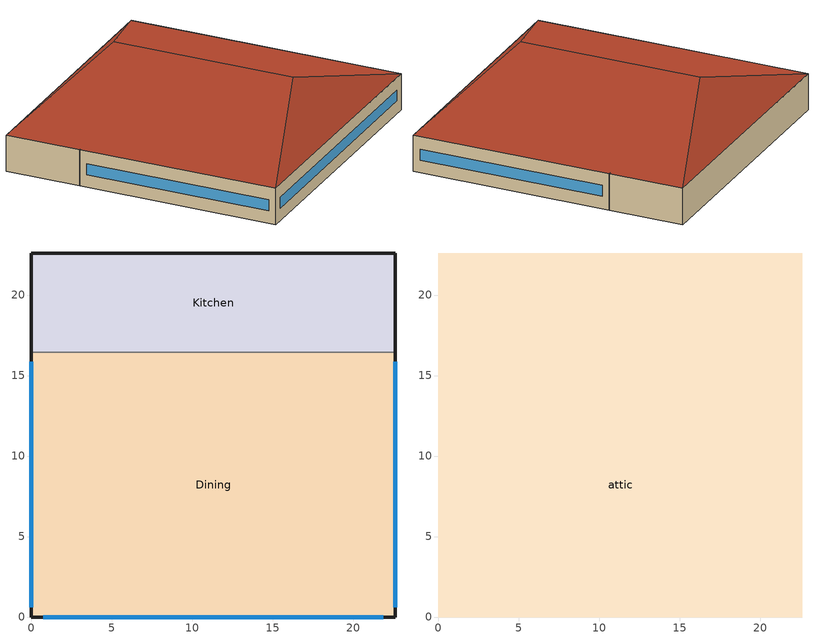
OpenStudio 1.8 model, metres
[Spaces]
Dining
 floor ground (ext-slab): 22.61,16.44 22.61,0 0,0 0,16.44 z0
 wall outside (Steel Frame Non-res Ext Wall): 0,16.44 0,0 22.61,0 22.61,16.44 z0:3.05
 wall to Kitchen (int-walls): 22.61,16.44 0,16.44 z0:3.05
 window (Window Non-res Fixed): 0.75,0 21.86,0 / 0,15.84 0,0.6 / 22.61,0.6 22.61,15.84 z1.07:1.98
Kitchen
 floor ground (ext-slab): 22.61,22.61 22.61,16.44 0,16.44 0,22.61 z0
 wall outside (Steel Frame Non-res Ext Wall): 22.61,16.44 22.61,22.61 0,22.61 0,16.44 z0:3.05
attic
 floor to Kitchen (Attic Non-res Floor): 22.61,22.61 22.61,16.44 0,16.44 0,22.61 z3.05
 floor to Dining (Attic Non-res Floor): 22.61,16.44 22.61,0 0,0 0,16.44 z3.05
 roof outside (Attic Non-res Roof): 11.3,18.84,6.82 0,22.61,3.05 0,0,3.05 11.3,3.77,6.82; 11.3,3.77,6.82 0,0,3.05 22.61,0,3.05; 11.3,18.84,6.82 22.61,22.61,3.05 0,22.61,3.05; 11.3,3.77,6.82 22.61,0,3.05 22.61,22.61,3.05 11.3,18.84,6.82
[Site]
USA IL-CHICAGO-OHARE: Latitude {deg}=41.77; Longitude {deg}=-87.75; Time Zone {hr}=-6; Elevation {m}=190; Terrain=City
[SizingPeriod:DesignDay] Barometric Pressure {Pa}=99063; Rain Indicator=0; Snow Indicator=0; Day of Month=21; Daylight Saving Time Indicator=0; Humidity Indicating Type=Wetbulb; Solar Model Indicator=ASHRAEClearSky
Name | Maximum Dry-Bulb Temperature {C} | Daily Dry-Bulb Temperature Range {deltaC} | Humidity Indicating Conditions at Maximum Dry-Bulb {BasedOnField A3} | Wind Speed {m/s} | Wind Direction {deg} | Sky Clearness | Month | Day Type
CHICAGO Ann Clg .4% Condns WB=>MDB | 31.2 | 10.7 | 25.5 | 5.3 | 230 | 1 | 7 | SummerDesignDay
CHICAGO Ann Htg 99.6% Condns DB | -20.6 | 0 | -20.6 | 4.9 | 270 | 0 | 1 | WinterDesignDay
[Building]
FullServiceRestaurant: North Axis {deg}=0
[Construction]
Window Non-res Fixed: NonRes Fixed Assembly Window
Steel Frame Non-res Ext Wall: Wood Siding, Steel Frame NonRes Wall Insulation, 1/2IN Gypsum
Attic Non-res Floor: 1/2IN Gypsum, AtticFloor NonRes Insulation, 1/2IN Gypsum
Attic Non-res Roof: Roof Membrane, Metal Decking
InteriorFurnishings: Std Wood 6inch
ext-slab: HW CONCRETE
int-walls: 1/2IN Gypsum, 1/2IN Gypsum
[WindowMaterial:SimpleGlazingSystem]
NonRes Fixed Assembly Window: U-Factor {W/m2-K}=3.23646; Solar Heat Gain Coefficient=0.39
[Material] Thermal Absorptance=0.9
Name | Roughness | Thickness {m} | Conductivity {W/m-K} | Density {kg/m3} | Specific Heat {J/kg-K} | Solar Absorptance | Visible Absorptance
Wood Siding | MediumSmooth | 0.01 | 0.11 | 544.62 | 1210 | 0.78 | 0.78
Steel Frame NonRes Wall Insulation | MediumRough | 0.0870565 | 0.049 | 265 | 836.8 | 0.7 | 0.7
1/2IN Gypsum | Smooth | 0.0127 | 0.16 | 784.9 | 830 | 0.92 | 0.92
Metal Decking | MediumSmooth | 0.0015 | 45.006 | 7680 | 418.4 | 0.7 | 0.3
AtticFloor NonRes Insulation | MediumRough | 0.236805 | 0.049 | 265 | 836.8 | 0.7 | 0.7
Roof Membrane | VeryRough | 0.0095 | 0.16 | 1121.29 | 1460 | 0.7 | 0.7
Std Wood 6inch | MediumSmooth | 0.15 | 0.12 | 540 | 1210 | 0.7 | 0.7
HW CONCRETE | Rough | 0.1016 | 1.311 | 2240 | 836.8 | 0.7 | 0.7
[GasEquipment:Definition]
Kitchen_MiscGas_Equip Definition: Design Level Calculation Method=EquipmentLevel; Design Level {W}=166994; Fraction Latent=0.1; Fraction Radiant=0.2; Fraction Lost=0.7
[GasEquipment]
Kitchen_MiscGas_Equip: Gas Equipment Definition=Kitchen_MiscGas_Equip Definition; Space or SpaceType=Kitchen; Schedule=GAS_EQUIP_SCH
[Space]
Name | Space Type | Building Story | Thermal Zone | Part of Total Floor Area | Design Specification Outdoor Air Object
Kitchen | NECB-Food preparation | 1 | Sys-3 Flr-1 Sch-B HPlcmt-north | Yes | SZ DSOA Kitchen
Dining | NECB-Dining - family space | 1 | Sys-3 Flr-1 Sch-B HPlcmt-south | Yes | SZ DSOA Dining
attic | NECB-- undefined --B | 2 |  | No
[SpaceInfiltration:DesignFlowRate] Constant Term Coefficient=1; Temperature Term Coefficient=0; Velocity Term Coefficient=0; Velocity Squared Term Coefficient=0
Name | Space or SpaceType | Schedule | Design Flow Rate Calculation Method | Flow per Exterior Surface Area {m3/s-m2} | Air Changes per Hour {1/hr}
Dining_Infiltration | Dining | INFIL_HALF_ON_SCH | Flow/ExteriorArea | 0.000302
attic_Infiltration | attic | ALWAYS_ON | AirChanges/Hour |  | 1
Kitchen_Infiltration | Kitchen | INFIL_HALF_ON_SCH | Flow/ExteriorArea | 0.000302
NECB-- undefined --sched-B-inf | NECB-- undefined --B | FRACTION_ALWAYS_ON | Flow/ExteriorArea | 0.00025
NECB-Dining - family space-sched-B-inf | NECB-Dining - family space | FRACTION_ALWAYS_ON | Flow/ExteriorArea | 0.00025
NECB-Food preparation-sched-B-inf | NECB-Food preparation | FRACTION_ALWAYS_ON | Flow/ExteriorArea | 0.00025
[InternalMass:Definition] Construction=InteriorFurnishings; Design Level Calculation Method=SurfaceArea
Name | Surface Area {m2}
Dining Internal Mass Definition | 743.4961
Kitchen Internal Mass Definition | 278.8105
[InternalMass]
Name | Internal Mass Definition | Space or SpaceType
Dining Internal Mass | Dining Internal Mass Definition | Dining
Kitchen Internal Mass | Kitchen Internal Mass Definition | Kitchen
[ElectricEquipment:Definition]
Name | Design Level Calculation Method | Design Level {W} | Fraction Latent | Fraction Radiant | Fraction Lost | Watts per Space Floor Area {W/m2}
Kitchen_MiscElec_Equip Definition | EquipmentLevel | 52500 | 0.25 | 0.3 | 0.2
Dining_MiscElec_Equip Definition | EquipmentLevel | 22402 | 0.25 | 0.3 | 0
Kitchen_ExhFan_Equip Definition | EquipmentLevel | 699 | 0 | 0 | 1
NECB-Dining - family space-sched-B-elec-def | Watts/Area |  |  |  |  | 1
NECB-Food preparation-sched-B-elec-def | Watts/Area |  |  |  |  | 10
[ElectricEquipment]
Name | Electric Equipment Definition | Space or SpaceType | Schedule | Multiplier
Kitchen_MiscElec_Equip | Kitchen_MiscElec_Equip Definition | Kitchen | BLDG_EQUIP_SCH
Dining_MiscElec_Equip | Dining_MiscElec_Equip Definition | Dining | BLDG_EQUIP_SCH
Kitchen_ExhFan_Equip | Kitchen_ExhFan_Equip Definition | Kitchen | Kitchen_Exhaust_SCH
NECB-Dining - family space-sched-B-elec | NECB-Dining - family space-sched-B-elec-def | NECB-Dining - family space |  | 1
NECB-Food preparation-sched-B-elec | NECB-Food preparation-sched-B-elec-def | NECB-Food preparation |  | 1
[People:Definition] Fraction Radiant=0.3
Name | Number of People Calculation Method | Number of People {people} | Enable ASHRAE 55 Comfort Warnings | Mean Radiant Temperature Calculation Type | Space Floor Area per Person {m2/person}
Kitchen People Definition | People | 7.5 | No | ZoneAveraged
Dining People Definition | Area/Person |  | No | ZoneAveraged | 1.39
NECB-Dining - family space-sched-B-people-def | Area/Person |  |  |  | 10
NECB-Food preparation-sched-B-people-def | Area/Person |  |  |  | 20
[People]
Name | People Definition | Space or SpaceType | Number of People Schedule | Activity Level Schedule | Work Efficiency Schedule | Multiplier
Kitchen People | Kitchen People Definition | Kitchen | BLDG_OCC_SCH | ACTIVITY_SCH | WORK_EFF_SCH
Dining People | Dining People Definition | Dining | BLDG_OCC_SCH | ACTIVITY_SCH | WORK_EFF_SCH
NECB-Dining - family space-sched-B-people | NECB-Dining - family space-sched-B-people-def | NECB-Dining - family space |  | activity 120W |  | 1
NECB-Food preparation-sched-B-people | NECB-Food preparation-sched-B-people-def | NECB-Food preparation |  | activity 120W |  | 1
[DesignSpecification:OutdoorAir]
Name | Outdoor Air Flow per Person {m3/s-person} | Outdoor Air Method | Outdoor Air Flow per Floor Area {m3/s-m2} | Outdoor Air Flow Rate {m3/s} | Outdoor Air Flow Air Changes per Hour {1/hr} | Outdoor Air Flow Rate Fraction Schedule
SZ DSOA Kitchen | 0.008
SZ DSOA Dining | 0.01
NECB-Dining - family space-sched-B-oa | 0.0358349 | Maximum | 0 | 0 | 0 | FRACTION_ALWAYS_ON
NECB-Food preparation-sched-B-oa | 0.027448 | Maximum | 0 | 0 | 0 | FRACTION_ALWAYS_ON
[Lights:Definition] Design Level Calculation Method=Watts/Area
Name | Watts per Space Floor Area {W/m2} | Fraction Radiant | Fraction Visible | Return Air Fraction | Return Air Fraction Calculated from Plenum Temperature
Kitchen_Lights Definition | 12.9 | 0.7 | 0.2 | 0 | No
Dining_Lights Definition | 22.6 | 0.7 | 0.2 | 0 | No
NECB-Dining - family space-sched-B-lights-def | 9.6
NECB-Food preparation-sched-B-lights-def | 10.7
[Lights]
Name | Lights Definition | Space or SpaceType | Schedule | Fraction Replaceable | Multiplier
Kitchen_Lights | Kitchen_Lights Definition | Kitchen | BLDG_LIGHT_SCH | 1
Dining_Lights | Dining_Lights Definition | Dining | BLDG_LIGHT_SCH | 1
NECB-Dining - family space-sched-B-lights | NECB-Dining - family space-sched-B-lights-def | NECB-Dining - family space |  |  | 1
NECB-Food preparation-sched-B-lights | NECB-Food preparation-sched-B-lights-def | NECB-Food preparation |  |  | 1
[BuildingStory]
1; 2
[DefaultScheduleSet]
NECB-B: Hours of Operation Schedule=NECB-B-Fan; Number of People Schedule=NECB-B-Occ; Lighting Schedule=NECB-B-Ltg; Electric Equipment Schedule=NECB-B-Equ; Hot Water Equipment Schedule=NECB-B-HW; Infiltration Schedule=FRACTION_ALWAYS_ON; Other Equipment Schedule=NECB-B-Proc
[ThermostatSetpoint:DualSetpoint]
NECB-B: Heating Setpoint Temperature Schedule=NECB-B-Htg; Cooling Setpoint Temperature Schedule=NECB-B-Clg
[SpaceType] Default Schedule Set=NECB-B
Name | Design Specification Outdoor Air Object
NECB-- undefined --B
NECB-Dining - family space | NECB-Dining - family space-sched-B-oa
NECB-Food preparation | NECB-Food preparation-sched-B-oa
[HotWaterEquipment:Definition] Design Level Calculation Method=Watts/Area; Watts per Space Floor Area {W/m2}=120
NECB-Dining - family space-sched-B-dhw-def; NECB-Food preparation-sched-B-dhw-def
[HotWaterEquipment] Multiplier=1
Name | Hot Water Equipment Definition | Space or SpaceType
NECB-Dining - family space-sched-B-dhw | NECB-Dining - family space-sched-B-dhw-def | NECB-Dining - family space
NECB-Food preparation-sched-B-dhw | NECB-Food preparation-sched-B-dhw-def | NECB-Food preparation
[ThermalZone] Thermostat=NECB-B; Use Ideal Air Loads=Yes
Sys-3 Flr-1 Sch-B HPlcmt-north; Sys-3 Flr-1 Sch-B HPlcmt-south
[Sizing:Zone] Zone Cooling Design Supply Air Temperature {C}=14; Zone Heating Design Supply Air Temperature {C}=40; Zone Cooling Design Supply Air Humidity Ratio {kg-H2O/kg-air}=0.0085; Zone Heating Design Supply Air Humidity Ratio {kg-H2O/kg-air}=0.008; Cooling Design Air Flow Method=DesignDay; Heating Design Air Flow Method=DesignDay
Sys-3 Flr-1 Sch-B HPlcmt-north; Sys-3 Flr-1 Sch-B HPlcmt-south
[Schedule:Compact]
GAS_EQUIP_SCH: Through: 12/31, For: Weekdays Saturday, Until: 05:00, 0.02, Until: 06:00, 0.05, Until: 07:00, 0.1, Until: 08:00, 0.15, Until: 09:00, 0.2, Until: 10:00, 0.15, Until: 13:00, 0.25, Until: 14:00, 0.2, Until: 15:00, 0.15, Until: 16:00, 0.2, Until: 19:00, 0.3, Until: 21:00, 0.2, Until: 22:00, 0.15, Until: 23:00, 0.1, Until: 24:00, 0.05, For: SummerDesignDay, Until: 24:00, 0.25, For: WinterDesignDay, Until: 24:00, 0, For: Sunday Holidays AllOtherDays, Until: 05:00, 0.02, Until: 06:00, 0.05, Until: 07:00, 0.1, Until: 08:00, 0.15, Until: 09:00, 0.2, Until: 10:00, 0.15, Until: 13:00, 0.25, Until: 14:00, 0.2, Until: 15:00, 0.15, Until: 16:00, 0.2, Until: 19:00, 0.3, Until: 21:00, 0.2, Until: 22:00, 0.15, Until: 23:00, 0.1, Until: 24:00, 0.05
INFIL_HALF_ON_SCH: Through: 12/31, For: Weekdays SummerDesignDay, Until: 05:00, 1, Until: 24:00, 0.5, For: Saturday WinterDesignDay, Until: 05:00, 1, Until: 24:00, 0.5, For: Sunday Holidays AllOtherDays, Until: 05:00, 1, Until: 24:00, 0.5
Kitchen_Exhaust_SCH: Through: 12/31, For: AllDays, Until: 01:00, 1, Until: 05:00, 0, Until: 24:00, 1
BLDG_OCC_SCH: Through: 12/31, For: Weekdays, Until: 01:00, 0.05, Until: 05:00, 0, Until: 06:00, 0.05, Until: 07:00, 0.1, Until: 10:00, 0.4, Until: 11:00, 0.2, Until: 12:00, 0.5, Until: 13:00, 0.8, Until: 14:00, 0.7, Until: 15:00, 0.4, Until: 16:00, 0.2, Until: 17:00, 0.25, Until: 18:00, 0.5, Until: 21:00, 0.8, Until: 22:00, 0.5, Until: 23:00, 0.35, Until: 24:00, 0.2, For: SummerDesignDay, Until: 24:00, 1, For: WinterDesignDay, Until: 24:00, 0, For: Saturday, Until: 01:00, 0.05, Until: 06:00, 0, Until: 07:00, 0.05, Until: 09:00, 0.5, Until: 10:00, 0.4, Until: 11:00, 0.2, Until: 12:00, 0.45, Until: 14:00, 0.5, Until: 15:00, 0.35, Until: 18:00, 0.3, Until: 19:00, 0.7, Until: 20:00, 0.9, Until: 21:00, 0.7, Until: 22:00, 0.65, Until: 23:00, 0.55, Until: 24:00, 0.35, For: Sunday Holidays AllOtherDays, Until: 01:00, 0.05, Until: 06:00, 0, Until: 07:00, 0.05, Until: 09:00, 0.5, Until: 11:00, 0.2, Until: 12:00, 0.3, Until: 14:00, 0.5, Until: 15:00, 0.3, Until: 16:00, 0.2, Until: 17:00, 0.25, Until: 18:00, 0.35, Until: 19:00, 0.55, Until: 20:00, 0.65, Until: 21:00, 0.7, Until: 22:00, 0.35, Until: 24:00, 0.2
BLDG_EQUIP_SCH: Through: 12/31, For: Weekday, Until: 06:00, 0.1, Until: 07:00, 0.25, Until: 09:00, 0.35, Until: 10:00, 0.25, Until: 13:00, 0.35, Until: 16:00, 0.25, Until: 19:00, 0.35, Until: 24:00, 0.25, For: Saturday, Until: 06:00, 0.1, Until: 07:00, 0.25, Until: 09:00, 0.35, Until: 10:00, 0.25, Until: 13:00, 0.35, Until: 16:00, 0.25, Until: 19:00, 0.35, Until: 24:00, 0.25, For: SummerDesignDay, Until: 24:00, 0.35, For: WinterDesignDay, Until: 24:00, 0, For: Sunday Holidays AllOtherDays, Until: 06:00, 0.1, Until: 07:00, 0.25, Until: 09:00, 0.35, Until: 10:00, 0.25, Until: 13:00, 0.35, Until: 16:00, 0.25, Until: 19:00, 0.35, Until: 24:00, 0.25
ACTIVITY_SCH: Through: 12/31, For: AllDays, Until: 24:00, 120
WORK_EFF_SCH: Through: 12/31, For: AllDays, Until: 24:00, 0
BLDG_LIGHT_SCH: Through: 12/31, For: SummerDesignDay, Until: 24:00, 1, For: WinterDesignDay, Until: 24:00, 0, For: Weekday Saturday Sunday Holidays AllOtherDays, Until: 01:00, 0.45, Until: 05:00, 0.15, Until: 06:00, 0.45, Until: 24:00, 0.9
ALWAYS_ON: Through: 12/31, For: AllDays, Until: 24:00, 1
[Schedule:Ruleset]
Name | Default Day Schedule
FRACTION_ALWAYS_ON | Schedule Day 1
NECB-B-Occ | Schedule Day 10
NECB-B-Ltg | Schedule Day 11
NECB-B-Equ | Schedule Day 12
NECB-B-Fan | Schedule Day 13
NECB-B-Proc | Schedule Day 14
NECB-B-Clg | Schedule Day 15
NECB-B-Htg | Schedule Day 16
NECB-B-HW | Schedule Day 17
activity 120W | Schedule Day 74
[Schedule:Day]
Schedule Day 1; wkdFRACTION_ALWAYS_ON 1; satFRACTION_ALWAYS_ON 1; sunFRACTION_ALWAYS_ON 1: 1, 0, 1, 2, 0, 1, 3, 0, 1, 4, 0, 1, 5, 0, 1, 6, 0, 1, 7, 0, 1, 8, 0, 1, 9, 0, 1, 10, 0, 1, 11, 0, 1, 12, 0, 1, 13, 0, 1, 14, 0, 1, 15, 0, 1, 16, 0, 1, 17, 0, 1, 18, 0, 1, 19, 0, 1, 20, 0, 1, 21, 0, 1, 22, 0, 1, 23, 0, 1, 24, 0, 1
Schedule Day 10; wkdNECB-B-Occ 1: 1, 0, 0.3, 2, 0, 0.1, 3, 0, 0, 4, 0, 0, 5, 0, 0, 6, 0, 0, 7, 0, 0, 8, 0, 0, 9, 0, 0, 10, 0, 0.1, 11, 0, 0.2, 12, 0, 0.5, 13, 0, 0.9, 14, 0, 0.8, 15, 0, 0.5, 16, 0, 0.2, 17, 0, 0.2, 18, 0, 0.3, 19, 0, 0.6, 20, 0, 0.9, 21, 0, 0.9, 22, 0, 0.9, 23, 0, 0.6, 24, 0, 0.4
satNECB-B-Occ 1: 1, 0, 0.5, 2, 0, 0.3, 3, 0, 0, 4, 0, 0, 5, 0, 0, 6, 0, 0, 7, 0, 0, 8, 0, 0, 9, 0, 0, 10, 0, 0.1, 11, 0, 0.2, 12, 0, 0.5, 13, 0, 0.9, 14, 0, 0.8, 15, 0, 0.5, 16, 0, 0.2, 17, 0, 0.2, 18, 0, 0.3, 19, 0, 0.6, 20, 0, 0.9, 21, 0, 0.9, 22, 0, 0.9, 23, 0, 0.6, 24, 0, 0.6
sunNECB-B-Occ 1: 1, 0, 0.1, 2, 0, 0.3, 3, 0, 0, 4, 0, 0, 5, 0, 0, 6, 0, 0, 7, 0, 0, 8, 0, 0, 9, 0, 0, 10, 0, 0, 11, 0, 0.1, 12, 0, 0.4, 13, 0, 0.5, 14, 0, 0.5, 15, 0, 0.4, 16, 0, 0.2, 17, 0, 0.2, 18, 0, 0.2, 19, 0, 0.5, 20, 0, 0.7, 21, 0, 0.7, 22, 0, 0.5, 23, 0, 0.3, 24, 0, 0.1
Schedule Day 11; wkdNECB-B-Ltg 1; satNECB-B-Ltg 1; Schedule Day 12; wkdNECB-B-Equ 1; satNECB-B-Equ 1; Schedule Day 14; wkdNECB-B-Proc 1; satNECB-B-Proc 1: 1, 0, 0.9, 2, 0, 0.5, 3, 0, 0.1, 4, 0, 0.1, 5, 0, 0.1, 6, 0, 0.1, 7, 0, 0.1, 8, 0, 0.1, 9, 0, 0.1, 10, 0, 0.5, 11, 0, 0.7, 12, 0, 0.9, 13, 0, 0.9, 14, 0, 0.9, 15, 0, 0.9, 16, 0, 0.9, 17, 0, 0.9, 18, 0, 0.9, 19, 0, 0.9, 20, 0, 0.9, 21, 0, 0.9, 22, 0, 0.9, 23, 0, 0.9, 24, 0, 0.9
sunNECB-B-Ltg 1; sunNECB-B-Equ 1; sunNECB-B-Proc 1: 1, 0, 0.5, 2, 0, 0.5, 3, 0, 0.1, 4, 0, 0.1, 5, 0, 0.1, 6, 0, 0.1, 7, 0, 0.1, 8, 0, 0.1, 9, 0, 0.1, 10, 0, 0.1, 11, 0, 0.5, 12, 0, 0.9, 13, 0, 0.9, 14, 0, 0.9, 15, 0, 0.9, 16, 0, 0.9, 17, 0, 0.9, 18, 0, 0.9, 19, 0, 0.9, 20, 0, 0.9, 21, 0, 0.9, 22, 0, 0.9, 23, 0, 0.9, 24, 0, 0.5
Schedule Day 13; wkdNECB-B-Fan 1; satNECB-B-Fan 1: 1, 0, 1, 2, 0, 1, 3, 0, 0, 4, 0, 0, 5, 0, 0, 6, 0, 0, 7, 0, 0, 8, 0, 0, 9, 0, 1, 10, 0, 1, 11, 0, 1, 12, 0, 1, 13, 0, 1, 14, 0, 1, 15, 0, 1, 16, 0, 1, 17, 0, 1, 18, 0, 1, 19, 0, 1, 20, 0, 1, 21, 0, 1, 22, 0, 1, 23, 0, 1, 24, 0, 1
sunNECB-B-Fan 1: 1, 0, 0, 2, 0, 1, 3, 0, 0, 4, 0, 0, 5, 0, 0, 6, 0, 0, 7, 0, 0, 8, 0, 0, 9, 0, 0, 10, 0, 1, 11, 0, 1, 12, 0, 1, 13, 0, 1, 14, 0, 1, 15, 0, 1, 16, 0, 1, 17, 0, 1, 18, 0, 1, 19, 0, 1, 20, 0, 1, 21, 0, 1, 22, 0, 1, 23, 0, 1, 24, 0, 0
Schedule Day 15; wkdNECB-B-Clg 1; satNECB-B-Clg 1: 1, 0, 24, 2, 0, 35, 3, 0, 35, 4, 0, 35, 5, 0, 35, 6, 0, 35, 7, 0, 35, 8, 0, 35, 9, 0, 24, 10, 0, 24, 11, 0, 24, 12, 0, 24, 13, 0, 24, 14, 0, 24, 15, 0, 24, 16, 0, 24, 17, 0, 24, 18, 0, 24, 19, 0, 24, 20, 0, 24, 21, 0, 24, 22, 0, 24, 23, 0, 24, 24, 0, 24
sunNECB-B-Clg 1: 1, 0, 35, 2, 0, 35, 3, 0, 35, 4, 0, 35, 5, 0, 35, 6, 0, 35, 7, 0, 35, 8, 0, 35, 9, 0, 35, 10, 0, 24, 11, 0, 24, 12, 0, 24, 13, 0, 24, 14, 0, 24, 15, 0, 24, 16, 0, 24, 17, 0, 24, 18, 0, 24, 19, 0, 24, 20, 0, 24, 21, 0, 24, 22, 0, 24, 23, 0, 24, 24, 0, 35
Schedule Day 16; wkdNECB-B-Htg 1; satNECB-B-Htg 1: 1, 0, 22, 2, 0, 22, 3, 0, 18, 4, 0, 18, 5, 0, 18, 6, 0, 18, 7, 0, 18, 8, 0, 18, 9, 0, 20, 10, 0, 22, 11, 0, 22, 12, 0, 22, 13, 0, 22, 14, 0, 22, 15, 0, 22, 16, 0, 22, 17, 0, 22, 18, 0, 22, 19, 0, 22, 20, 0, 22, 21, 0, 22, 22, 0, 22, 23, 0, 22, 24, 0, 22
sunNECB-B-Htg 1: 1, 0, 18, 2, 0, 22, 3, 0, 18, 4, 0, 18, 5, 0, 18, 6, 0, 18, 7, 0, 18, 8, 0, 18, 9, 0, 18, 10, 0, 20, 11, 0, 22, 12, 0, 22, 13, 0, 22, 14, 0, 22, 15, 0, 22, 16, 0, 22, 17, 0, 22, 18, 0, 22, 19, 0, 22, 20, 0, 22, 21, 0, 22, 22, 0, 22, 23, 0, 22, 24, 0, 18
Schedule Day 17; wkdNECB-B-HW 1: 1, 0, 0.6, 2, 0, 0.5, 3, 0, 0.05, 4, 0, 0.05, 5, 0, 0.05, 6, 0, 0.05, 7, 0, 0.05, 8, 0, 0.05, 9, 0, 0.05, 10, 0, 0.7, 11, 0, 0.7, 12, 0, 0.4, 13, 0, 0.5, 14, 0, 0.6, 15, 0, 0.6, 16, 0, 0.4, 17, 0, 0.3, 18, 0, 0.3, 19, 0, 0.4, 20, 0, 0.5, 21, 0, 0.8, 22, 0, 0.8, 23, 0, 0.9, 24, 0, 0.9
satNECB-B-HW 1: 1, 0, 0.7, 2, 0, 0.6, 3, 0, 0.05, 4, 0, 0.05, 5, 0, 0.05, 6, 0, 0.05, 7, 0, 0.05, 8, 0, 0.05, 9, 0, 0.05, 10, 0, 0.7, 11, 0, 0.7, 12, 0, 0.4, 13, 0, 0.5, 14, 0, 0.6, 15, 0, 0.6, 16, 0, 0.4, 17, 0, 0.3, 18, 0, 0.3, 19, 0, 0.4, 20, 0, 0.5, 21, 0, 0.8, 22, 0, 0.8, 23, 0, 0.9, 24, 0, 0.9
sunNECB-B-HW 1: 1, 0, 0.5, 2, 0, 0.6, 3, 0, 0.05, 4, 0, 0.05, 5, 0, 0.05, 6, 0, 0.05, 7, 0, 0.05, 8, 0, 0.05, 9, 0, 0.05, 10, 0, 0.7, 11, 0, 0.7, 12, 0, 0.4, 13, 0, 0.5, 14, 0, 0.6, 15, 0, 0.6, 16, 0, 0.4, 17, 0, 0.3, 18, 0, 0.3, 19, 0, 0.4, 20, 0, 0.5, 21, 0, 0.8, 22, 0, 0.8, 23, 0, 0.5, 24, 0, 0.5
Schedule Day 74; wkdactivity 120W 1; satactivity 120W 1; sunactivity 120W 1: 1, 0, 120, 2, 0, 120, 3, 0, 120, 4, 0, 120, 5, 0, 120, 6, 0, 120, 7, 0, 120, 8, 0, 120, 9, 0, 120, 10, 0, 120, 11, 0, 120, 12, 0, 120, 13, 0, 120, 14, 0, 120, 15, 0, 120, 16, 0, 120, 17, 0, 120, 18, 0, 120, 19, 0, 120, 20, 0, 120, 21, 0, 120, 22, 0, 120, 23, 0, 120, 24, 0, 120
[Schedule:Rule] Date Specification Type=DateRange; Start Month=1; Start Day=1; End Month=12; End Day=31
Name | Schedule Ruleset | Rule Order | Day Schedule | Apply Sunday | Apply Monday | Apply Tuesday | Apply Wednesday | Apply Thursday | Apply Friday | Apply Saturday
wkdFRACTION_ALWAYS_ON rule | FRACTION_ALWAYS_ON | 2 | wkdFRACTION_ALWAYS_ON 1 | No | Yes | Yes | Yes | Yes | Yes | No
satFRACTION_ALWAYS_ONrule | FRACTION_ALWAYS_ON | 1 | satFRACTION_ALWAYS_ON 1 | No | No | No | No | No | No | Yes
sunFRACTION_ALWAYS_ONrule | FRACTION_ALWAYS_ON | 0 | sunFRACTION_ALWAYS_ON 1 | Yes | No | No | No | No | No | No
wkdNECB-B-Occ rule | NECB-B-Occ | 2 | wkdNECB-B-Occ 1 | No | Yes | Yes | Yes | Yes | Yes | No
satNECB-B-Occrule | NECB-B-Occ | 1 | satNECB-B-Occ 1 | No | No | No | No | No | No | Yes
sunNECB-B-Occrule | NECB-B-Occ | 0 | sunNECB-B-Occ 1 | Yes | No | No | No | No | No | No
wkdNECB-B-Ltg rule | NECB-B-Ltg | 2 | wkdNECB-B-Ltg 1 | No | Yes | Yes | Yes | Yes | Yes | No
satNECB-B-Ltgrule | NECB-B-Ltg | 1 | satNECB-B-Ltg 1 | No | No | No | No | No | No | Yes
sunNECB-B-Ltgrule | NECB-B-Ltg | 0 | sunNECB-B-Ltg 1 | Yes | No | No | No | No | No | No
wkdNECB-B-Equ rule | NECB-B-Equ | 2 | wkdNECB-B-Equ 1 | No | Yes | Yes | Yes | Yes | Yes | No
satNECB-B-Equrule | NECB-B-Equ | 1 | satNECB-B-Equ 1 | No | No | No | No | No | No | Yes
sunNECB-B-Equrule | NECB-B-Equ | 0 | sunNECB-B-Equ 1 | Yes | No | No | No | No | No | No
wkdNECB-B-Fan rule | NECB-B-Fan | 2 | wkdNECB-B-Fan 1 | No | Yes | Yes | Yes | Yes | Yes | No
satNECB-B-Fanrule | NECB-B-Fan | 1 | satNECB-B-Fan 1 | No | No | No | No | No | No | Yes
sunNECB-B-Fanrule | NECB-B-Fan | 0 | sunNECB-B-Fan 1 | Yes | No | No | No | No | No | No
wkdNECB-B-Proc rule | NECB-B-Proc | 2 | wkdNECB-B-Proc 1 | No | Yes | Yes | Yes | Yes | Yes | No
satNECB-B-Procrule | NECB-B-Proc | 1 | satNECB-B-Proc 1 | No | No | No | No | No | No | Yes
sunNECB-B-Procrule | NECB-B-Proc | 0 | sunNECB-B-Proc 1 | Yes | No | No | No | No | No | No
wkdNECB-B-Clg rule | NECB-B-Clg | 2 | wkdNECB-B-Clg 1 | No | Yes | Yes | Yes | Yes | Yes | No
satNECB-B-Clgrule | NECB-B-Clg | 1 | satNECB-B-Clg 1 | No | No | No | No | No | No | Yes
sunNECB-B-Clgrule | NECB-B-Clg | 0 | sunNECB-B-Clg 1 | Yes | No | No | No | No | No | No
wkdNECB-B-Htg rule | NECB-B-Htg | 2 | wkdNECB-B-Htg 1 | No | Yes | Yes | Yes | Yes | Yes | No
satNECB-B-Htgrule | NECB-B-Htg | 1 | satNECB-B-Htg 1 | No | No | No | No | No | No | Yes
sunNECB-B-Htgrule | NECB-B-Htg | 0 | sunNECB-B-Htg 1 | Yes | No | No | No | No | No | No
wkdNECB-B-HW rule | NECB-B-HW | 2 | wkdNECB-B-HW 1 | No | Yes | Yes | Yes | Yes | Yes | No
satNECB-B-HWrule | NECB-B-HW | 1 | satNECB-B-HW 1 | No | No | No | No | No | No | Yes
sunNECB-B-HWrule | NECB-B-HW | 0 | sunNECB-B-HW 1 | Yes | No | No | No | No | No | No
wkdactivity 120W rule | activity 120W | 2 | wkdactivity 120W 1 | No | Yes | Yes | Yes | Yes | Yes | No
satactivity 120Wrule | activity 120W | 1 | satactivity 120W 1 | No | No | No | No | No | No | Yes
sunactivity 120Wrule | activity 120W | 0 | sunactivity 120W 1 | Yes | No | No | No | No | No | No
